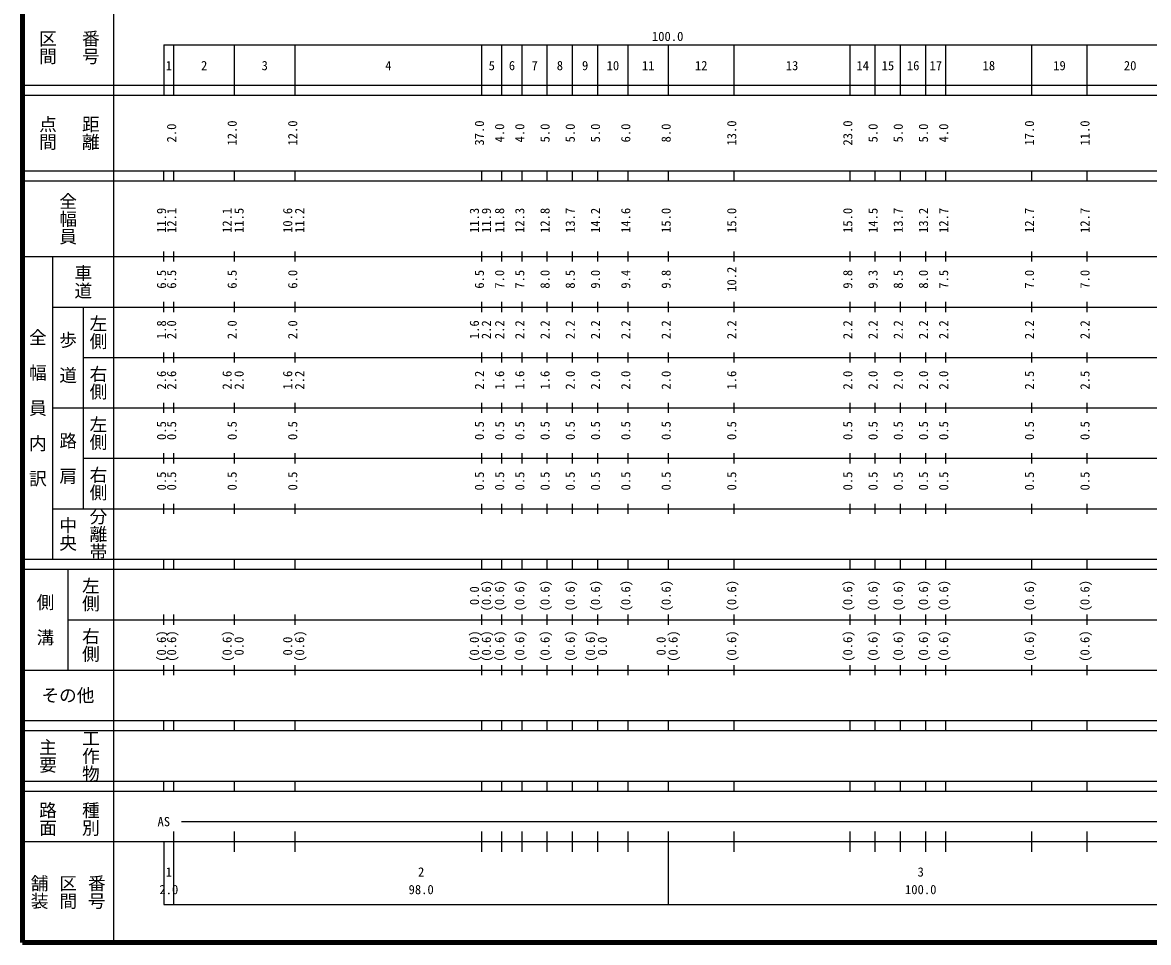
# Model space of a CAD drawing. Units: millimetres on the paper, enlarged 1000 times. Extents: x 40000 to 680000, y 20000 to 380000.
# Drawn here: x 40000 to 263136, y 20000 to 202409 of the extents above; entities that cross this region are included whole.
import ezdxf
from ezdxf.enums import TextEntityAlignment as Align

# ---------------------------------------------------------------- set-up
doc = ezdxf.new("R2010")
doc.units = ezdxf.units.MM
doc.header["$LTSCALE"] = 1000
doc.layers.add('M-TTL', color=2, linetype='Continuous', lineweight=140)
doc.layers.add('M-TTL-BAND', color=7, linetype='Continuous', lineweight=25)
doc.styles.add('@ＭＳ ゴシック', font='')
doc.styles.add('ＭＳ ゴシック', font='')
doc.styles.get('@ＭＳ ゴシック').set_extended_font_data('@MS Gothic')
doc.styles.get('ＭＳ ゴシック').set_extended_font_data('MS Gothic')

msp = doc.modelspace()

# ---------------------------------------------------------------- linework, layer by layer
at = {"layer": 'M-TTL'}
for p, q in [((40000, 380000), (40000, 20000)), ((40000, 20000), (680000, 20000))]:
    msp.add_line(p, q, dxfattribs=at)
at = {"layer": 'M-TTL-BAND'}
for p, q in [((58000, 370000), (58000, 20000)), ((68000, 198000), (579000, 198000)), ((68000, 198000), (68000, 188000)), ((70000, 188000), (70000, 198000)), ((82000, 188000), (82000, 198000)), ((94000, 188000), (94000, 198000)), ((131000, 188000), (131000, 198000)), ((135000, 188000), (135000, 198000)), ((139000, 188000), (139000, 198000)), ((144000, 188000), (144000, 198000)), ((149000, 188000), (149000, 198000)), ((154000, 188000), (154000, 198000)), ((160000, 188000), (160000, 198000)), ((168000, 188000), (168000, 198000)), ((181000, 188000), (181000, 198000)), ((204000, 188000), (204000, 198000)), ((209000, 188000), (209000, 198000)), ((214000, 188000), (214000, 198000)), ((219000, 188000), (219000, 198000)), ((223000, 188000), (223000, 198000)), ((240000, 188000), (240000, 198000)), ((251000, 188000), (251000, 198000)), ((40000, 190000), (579000, 190000)), ((40000, 188000), (579000, 188000)), ((40000, 173000), (579000, 173000)), ((68000, 171000), (68000, 173000)), ((70000, 171000), (70000, 173000)), ((82000, 171000), (82000, 173000)), ((94000, 171000), (94000, 173000)), ((131000, 171000), (131000, 173000)), ((135000, 171000), (135000, 173000)), ((139000, 171000), (139000, 173000)), ((144000, 171000), (144000, 173000)), ((149000, 171000), (149000, 173000)), ((154000, 171000), (154000, 173000)), ((160000, 171000), (160000, 173000)), ((168000, 171000), (168000, 173000)), ((181000, 171000), (181000, 173000)), ((204000, 171000), (204000, 173000)), ((209000, 171000), (209000, 173000)), ((214000, 171000), (214000, 173000)), ((219000, 171000), (219000, 173000)), ((223000, 171000), (223000, 173000)), ((240000, 171000), (240000, 173000)), ((251000, 171000), (251000, 173000)), ((40000, 171000), (579000, 171000)), ((68000, 155000), (68000, 157000)), ((70000, 155000), (70000, 157000)), ((82000, 155000), (82000, 157000)), ((94000, 155000), (94000, 157000)), ((131000, 155000), (131000, 157000)), ((135000, 155000), (135000, 157000)), ((139000, 155000), (139000, 157000)), ((144000, 155000), (144000, 157000)), ((149000, 155000), (149000, 157000)), ((154000, 155000), (154000, 157000)), ((160000, 155000), (160000, 157000)), ((168000, 155000), (168000, 157000)), ((181000, 155000), (181000, 157000)), ((204000, 155000), (204000, 157000)), ((209000, 155000), (209000, 157000)), ((214000, 155000), (214000, 157000)), ((219000, 155000), (219000, 157000)), ((223000, 155000), (223000, 157000)), ((240000, 155000), (240000, 157000)), ((251000, 155000), (251000, 157000)), ((40000, 156000), (579000, 156000)), ((46000, 96000), (46000, 156000)), ((46000, 146000), (579000, 146000)), ((52000, 146000), (52000, 106000)), ((68000, 145000), (68000, 147000)), ((70000, 145000), (70000, 147000)), ((82000, 145000), (82000, 147000)), ((94000, 145000), (94000, 147000)), ((131000, 145000), (131000, 147000)), ((135000, 145000), (135000, 147000)), ((139000, 145000), (139000, 147000)), ((144000, 145000), (144000, 147000)), ((149000, 145000), (149000, 147000)), ((154000, 145000), (154000, 147000)), ((160000, 145000), (160000, 147000)), ((168000, 145000), (168000, 147000)), ((181000, 145000), (181000, 147000)), ((204000, 145000), (204000, 147000)), ((209000, 145000), (209000, 147000)), ((214000, 145000), (214000, 147000)), ((219000, 145000), (219000, 147000)), ((223000, 145000), (223000, 147000)), ((240000, 145000), (240000, 147000)), ((251000, 145000), (251000, 147000)), ((68000, 135000), (68000, 137000)), ((70000, 135000), (70000, 137000)), ((82000, 135000), (82000, 137000)), ((94000, 135000), (94000, 137000)), ((131000, 135000), (131000, 137000)), ((135000, 135000), (135000, 137000)), ((139000, 135000), (139000, 137000)), ((144000, 135000), (144000, 137000)), ((149000, 135000), (149000, 137000)), ((154000, 135000), (154000, 137000)), ((160000, 135000), (160000, 137000)), ((168000, 135000), (168000, 137000)), ((181000, 135000), (181000, 137000)), ((204000, 135000), (204000, 137000)), ((209000, 135000), (209000, 137000)), ((214000, 135000), (214000, 137000)), ((219000, 135000), (219000, 137000)), ((223000, 135000), (223000, 137000)), ((240000, 135000), (240000, 137000)), ((251000, 135000), (251000, 137000)), ((52000, 136000), (579000, 136000)), ((46000, 126000), (579000, 126000)), ((68000, 125000), (68000, 127000)), ((70000, 125000), (70000, 127000)), ((82000, 125000), (82000, 127000)), ((94000, 125000), (94000, 127000)), ((131000, 125000), (131000, 127000)), ((135000, 125000), (135000, 127000)), ((139000, 125000), (139000, 127000)), ((144000, 125000), (144000, 127000)), ((149000, 125000), (149000, 127000)), ((154000, 125000), (154000, 127000)), ((160000, 125000), (160000, 127000)), ((168000, 125000), (168000, 127000)), ((181000, 125000), (181000, 127000)), ((204000, 125000), (204000, 127000)), ((209000, 125000), (209000, 127000)), ((214000, 125000), (214000, 127000)), ((219000, 125000), (219000, 127000)), ((223000, 125000), (223000, 127000)), ((240000, 125000), (240000, 127000)), ((251000, 125000), (251000, 127000)), ((68000, 115000), (68000, 117000)), ((70000, 115000), (70000, 117000)), ((82000, 115000), (82000, 117000)), ((94000, 115000), (94000, 117000)), ((131000, 115000), (131000, 117000)), ((135000, 115000), (135000, 117000)), ((139000, 115000), (139000, 117000)), ((144000, 115000), (144000, 117000)), ((149000, 115000), (149000, 117000)), ((154000, 115000), (154000, 117000)), ((160000, 115000), (160000, 117000)), ((168000, 115000), (168000, 117000)), ((181000, 115000), (181000, 117000)), ((204000, 115000), (204000, 117000)), ((209000, 115000), (209000, 117000)), ((214000, 115000), (214000, 117000)), ((219000, 115000), (219000, 117000)), ((223000, 115000), (223000, 117000)), ((240000, 115000), (240000, 117000)), ((251000, 115000), (251000, 117000)), ((52000, 116000), (579000, 116000)), ((46000, 106000), (579000, 106000)), ((68000, 105000), (68000, 107000)), ((70000, 105000), (70000, 107000)), ((82000, 105000), (82000, 107000)), ((94000, 105000), (94000, 107000)), ((131000, 105000), (131000, 107000)), ((135000, 105000), (135000, 107000)), ((139000, 105000), (139000, 107000)), ((144000, 105000), (144000, 107000)), ((149000, 105000), (149000, 107000)), ((154000, 105000), (154000, 107000)), ((160000, 105000), (160000, 107000)), ((168000, 105000), (168000, 107000)), ((181000, 105000), (181000, 107000)), ((204000, 105000), (204000, 107000)), ((209000, 105000), (209000, 107000)), ((214000, 105000), (214000, 107000)), ((219000, 105000), (219000, 107000)), ((223000, 105000), (223000, 107000)), ((240000, 105000), (240000, 107000)), ((251000, 105000), (251000, 107000)), ((40000, 96000), (579000, 96000)), ((68000, 94000), (68000, 96000)), ((70000, 94000), (70000, 96000)), ((82000, 94000), (82000, 96000)), ((94000, 94000), (94000, 96000)), ((131000, 94000), (131000, 96000)), ((135000, 94000), (135000, 96000)), ((139000, 94000), (139000, 96000)), ((144000, 94000), (144000, 96000)), ((149000, 94000), (149000, 96000)), ((154000, 94000), (154000, 96000)), ((160000, 94000), (160000, 96000)), ((168000, 94000), (168000, 96000)), ((181000, 94000), (181000, 96000)), ((204000, 94000), (204000, 96000)), ((209000, 94000), (209000, 96000)), ((214000, 94000), (214000, 96000)), ((219000, 94000), (219000, 96000)), ((223000, 94000), (223000, 96000)), ((240000, 94000), (240000, 96000)), ((251000, 94000), (251000, 96000)), ((40000, 94000), (579000, 94000)), ((49000, 94000), (49000, 74000)), ((68000, 83000), (68000, 85000)), ((70000, 83000), (70000, 85000)), ((82000, 83000), (82000, 85000)), ((94000, 83000), (94000, 85000)), ((131000, 83000), (131000, 85000)), ((135000, 83000), (135000, 85000)), ((139000, 83000), (139000, 85000)), ((144000, 83000), (144000, 85000)), ((149000, 83000), (149000, 85000)), ((154000, 83000), (154000, 85000)), ((160000, 83000), (160000, 85000)), ((168000, 83000), (168000, 85000)), ((181000, 83000), (181000, 85000)), ((204000, 83000), (204000, 85000)), ((209000, 83000), (209000, 85000)), ((214000, 83000), (214000, 85000)), ((219000, 83000), (219000, 85000)), ((223000, 83000), (223000, 85000)), ((240000, 83000), (240000, 85000)), ((251000, 83000), (251000, 85000)), ((49000, 84000), (579000, 84000)), ((40000, 74000), (579000, 74000)), ((68000, 73000), (68000, 75000)), ((70000, 73000), (70000, 75000)), ((82000, 73000), (82000, 75000)), ((94000, 73000), (94000, 75000)), ((131000, 73000), (131000, 75000)), ((135000, 73000), (135000, 75000)), ((139000, 73000), (139000, 75000)), ((144000, 73000), (144000, 75000)), ((149000, 73000), (149000, 75000)), ((154000, 73000), (154000, 75000)), ((160000, 73000), (160000, 75000)), ((168000, 73000), (168000, 75000)), ((181000, 73000), (181000, 75000)), ((204000, 73000), (204000, 75000)), ((209000, 73000), (209000, 75000)), ((214000, 73000), (214000, 75000)), ((219000, 73000), (219000, 75000)), ((223000, 73000), (223000, 75000)), ((240000, 73000), (240000, 75000)), ((251000, 73000), (251000, 75000)), ((40000, 64000), (579000, 64000)), ((68000, 62000), (68000, 64000)), ((70000, 62000), (70000, 64000)), ((82000, 62000), (82000, 64000)), ((94000, 62000), (94000, 64000)), ((131000, 62000), (131000, 64000)), ((135000, 62000), (135000, 64000)), ((139000, 62000), (139000, 64000)), ((144000, 62000), (144000, 64000)), ((149000, 62000), (149000, 64000)), ((154000, 62000), (154000, 64000)), ((160000, 62000), (160000, 64000)), ((168000, 62000), (168000, 64000)), ((181000, 62000), (181000, 64000)), ((204000, 62000), (204000, 64000)), ((209000, 62000), (209000, 64000)), ((214000, 62000), (214000, 64000)), ((219000, 62000), (219000, 64000)), ((223000, 62000), (223000, 64000)), ((240000, 62000), (240000, 64000)), ((251000, 62000), (251000, 64000)), ((40000, 62000), (579000, 62000)), ((40000, 52000), (579000, 52000)), ((68000, 50000), (68000, 52000)), ((70000, 50000), (70000, 52000)), ((82000, 50000), (82000, 52000)), ((94000, 50000), (94000, 52000)), ((131000, 50000), (131000, 52000)), ((135000, 50000), (135000, 52000)), ((139000, 50000), (139000, 52000)), ((144000, 50000), (144000, 52000)), ((149000, 50000), (149000, 52000)), ((154000, 50000), (154000, 52000)), ((160000, 50000), (160000, 52000)), ((168000, 50000), (168000, 52000)), ((181000, 50000), (181000, 52000)), ((204000, 50000), (204000, 52000)), ((209000, 50000), (209000, 52000)), ((214000, 50000), (214000, 52000)), ((219000, 50000), (219000, 52000)), ((223000, 50000), (223000, 52000)), ((240000, 50000), (240000, 52000)), ((251000, 50000), (251000, 52000)), ((40000, 50000), (579000, 50000)), ((71513, 44000), (564967, 44000)), ((70000, 27500), (70000, 42000)), ((82000, 38000), (82000, 42000)), ((94000, 38000), (94000, 42000)), ((131000, 38000), (131000, 42000)), ((135000, 38000), (135000, 42000)), ((139000, 38000), (139000, 42000)), ((144000, 38000), (144000, 42000)), ((149000, 38000), (149000, 42000)), ((154000, 38000), (154000, 42000)), ((160000, 38000), (160000, 42000)), ((168000, 27500), (168000, 42000)), ((181000, 38000), (181000, 42000)), ((204000, 38000), (204000, 42000)), ((209000, 38000), (209000, 42000)), ((214000, 38000), (214000, 42000)), ((219000, 38000), (219000, 42000)), ((223000, 38000), (223000, 42000)), ((240000, 38000), (240000, 42000)), ((251000, 38000), (251000, 42000)), ((40000, 40000), (579000, 40000)), ((68000, 40000), (68000, 27500)), ((68000, 27500), (579000, 27500))]:
    msp.add_line(p, q, dxfattribs=at)

# ---------------------------------------------------------------- texts
at = {"layer": 'M-TTL-BAND', "style": '@ＭＳ ゴシック'}
for s, p in [('区間', (45000, 197500)), ('番号', (53500, 197500)), ('点間', (45000, 180500)), ('距離', (53500, 180500)), ('全幅員', (49000, 163500)), ('車道', (52000, 151000)), ('左側', (55000, 141000)), ('全\u3000幅\u3000員\u3000内\u3000訳', (43000, 126000)), ('歩\u3000道', (49000, 136000)), ('右側', (55000, 131000)), ('左側', (55000, 121000)), ('路\u3000肩', (49000, 116000)), ('右側', (55000, 111000)), ('分離帯', (55000, 101000)), ('中央', (49000, 101000)), ('左側', (53500, 89000)), ('側\u3000溝', (44500, 84000)), ('右側', (53500, 79000)), ('主要', (45000, 57000)), ('工作物', (53500, 57000)), ('路面', (45000, 44500)), ('種別', (53500, 44500)), ('舗装', (43333, 30000)), ('区間', (49000, 30000)), ('番号', (54667, 30000))]:
    msp.add_text(s, height=2566, rotation=270, dxfattribs=at).set_placement(p, align=Align.MIDDLE_CENTER)
at = {"layer": 'M-TTL-BAND', "style": 'ＭＳ ゴシック'}
for s, p in [('100.0', (167844, 198195)), ('1', (69000, 192405)), ('2', (76000, 192405)), ('3', (88000, 192405)), ('4', (112500, 192405)), ('5', (133000, 192405)), ('6', (137000, 192405)), ('7', (141500, 192405)), ('8', (146500, 192405)), ('9', (151500, 192405)), ('10', (157000, 192405)), ('11', (164000, 192405)), ('12', (174500, 192405)), ('13', (192500, 192405)), ('14', (206500, 192405)), ('15', (211500, 192405)), ('16', (216500, 192405)), ('17', (221000, 192405)), ('18', (231500, 192405)), ('19', (245500, 192405)), ('20', (259500, 192405)), ('AS', (68000, 42500)), ('1', (69000, 32523)), ('2', (119000, 32523)), ('3', (218000, 32523)), ('2.0', (69000, 29033)), ('98.0', (119000, 29033)), ('100.0', (218000, 29033))]:
    msp.add_text(s, height=1833, dxfattribs=at).set_placement(p, align=Align.BOTTOM_CENTER)
for s, p in [('2.0', (71000, 180500)), ('12.0', (83000, 180500)), ('12.0', (95000, 180500)), ('37.0', (132000, 180500)), ('4.0', (136000, 180500)), ('4.0', (140000, 180500)), ('5.0', (145000, 180500)), ('5.0', (150000, 180500)), ('5.0', (155000, 180500)), ('6.0', (161000, 180500)), ('8.0', (169000, 180500)), ('13.0', (182000, 180500)), ('23.0', (205000, 180500)), ('5.0', (210000, 180500)), ('5.0', (215000, 180500)), ('5.0', (220000, 180500)), ('4.0', (224000, 180500)), ('17.0', (241000, 180500)), ('11.0', (252000, 180500)), ('11.9', (69000, 163174)), ('12.1', (71000, 163174)), ('12.1', (82000, 163174)), ('11.5', (84370, 163174)), ('10.6', (94000, 163174)), ('11.2', (96370, 163174)), ('11.3', (131000, 163174)), ('11.9', (133370, 163174)), ('11.8', (136000, 163174)), ('12.3', (140000, 163174)), ('12.8', (145000, 163174)), ('13.7', (150000, 163174)), ('14.2', (155000, 163174)), ('14.6', (161000, 163174)), ('15.0', (169000, 163174)), ('15.0', (182000, 163174)), ('15.0', (205000, 163174)), ('14.5', (210000, 163174)), ('13.7', (215000, 163174)), ('13.2', (220000, 163174)), ('12.7', (224000, 163174)), ('12.7', (241000, 163174)), ('12.7', (252000, 163174)), ('6.5', (69000, 151500)), ('6.5', (71000, 151500)), ('6.5', (83000, 151500)), ('6.0', (95000, 151500)), ('6.5', (132000, 151500)), ('7.0', (136000, 151500)), ('7.5', (140000, 151500)), ('8.0', (145000, 151500)), ('8.5', (150000, 151500)), ('9.0', (155000, 151500)), ('9.4', (161000, 151500)), ('9.8', (169000, 151500)), ('10.2', (182000, 151500)), ('9.8', (205000, 151500)), ('9.3', (210000, 151500)), ('8.5', (215000, 151500)), ('8.0', (220000, 151500)), ('7.5', (224000, 151500)), ('7.0', (241000, 151500)), ('7.0', (252000, 151500)), ('1.8', (69000, 141500)), ('2.0', (71000, 141500)), ('2.0', (83000, 141500)), ('2.0', (95000, 141500)), ('1.6', (131000, 141500)), ('2.2', (133370, 141500)), ('2.2', (136000, 141500)), ('2.2', (140000, 141500)), ('2.2', (145000, 141500)), ('2.2', (150000, 141500)), ('2.2', (155000, 141500)), ('2.2', (161000, 141500)), ('2.2', (169000, 141500)), ('2.2', (182000, 141500)), ('2.2', (205000, 141500)), ('2.2', (210000, 141500)), ('2.2', (215000, 141500)), ('2.2', (220000, 141500)), ('2.2', (224000, 141500)), ('2.2', (241000, 141500)), ('2.2', (252000, 141500)), ('2.6', (69000, 131500)), ('2.6', (71000, 131500)), ('2.6', (82000, 131500)), ('2.0', (84370, 131500)), ('1.6', (94000, 131500)), ('2.2', (96370, 131500)), ('2.2', (132000, 131500)), ('1.6', (136000, 131500)), ('1.6', (140000, 131500)), ('1.6', (145000, 131500)), ('2.0', (150000, 131500)), ('2.0', (155000, 131500)), ('2.0', (161000, 131500)), ('2.0', (169000, 131500)), ('1.6', (182000, 131500)), ('2.0', (205000, 131500)), ('2.0', (210000, 131500)), ('2.0', (215000, 131500)), ('2.0', (220000, 131500)), ('2.0', (224000, 131500)), ('2.5', (241000, 131500)), ('2.5', (252000, 131500)), ('0.5', (69000, 121500)), ('0.5', (71000, 121500)), ('0.5', (83000, 121500)), ('0.5', (95000, 121500)), ('0.5', (132000, 121500)), ('0.5', (136000, 121500)), ('0.5', (140000, 121500)), ('0.5', (145000, 121500)), ('0.5', (150000, 121500)), ('0.5', (155000, 121500)), ('0.5', (161000, 121500)), ('0.5', (169000, 121500)), ('0.5', (182000, 121500)), ('0.5', (205000, 121500)), ('0.5', (210000, 121500)), ('0.5', (215000, 121500)), ('0.5', (220000, 121500)), ('0.5', (224000, 121500)), ('0.5', (241000, 121500)), ('0.5', (252000, 121500)), ('0.5', (69000, 111500)), ('0.5', (71000, 111500)), ('0.5', (83000, 111500)), ('0.5', (95000, 111500)), ('0.5', (132000, 111500)), ('0.5', (136000, 111500)), ('0.5', (140000, 111500)), ('0.5', (145000, 111500)), ('0.5', (150000, 111500)), ('0.5', (155000, 111500)), ('0.5', (161000, 111500)), ('0.5', (169000, 111500)), ('0.5', (182000, 111500)), ('0.5', (205000, 111500)), ('0.5', (210000, 111500)), ('0.5', (215000, 111500)), ('0.5', (220000, 111500)), ('0.5', (224000, 111500)), ('0.5', (241000, 111500)), ('0.5', (252000, 111500)), ('(0.6)', (133370, 88764)), ('(0.6)', (136000, 88764)), ('(0.6)', (140000, 88764)), ('(0.6)', (145000, 88764)), ('(0.6)', (150000, 88764)), ('(0.6)', (155000, 88764)), ('(0.6)', (161000, 88764)), ('(0.6)', (169000, 88764)), ('(0.6)', (182000, 88764)), ('(0.6)', (205000, 88764)), ('(0.6)', (210000, 88764)), ('(0.6)', (215000, 88764)), ('(0.6)', (220000, 88764)), ('(0.6)', (224000, 88764)), ('(0.6)', (241000, 88764)), ('(0.6)', (252000, 88764)), ('0.0', (131000, 88764)), ('(0.6)', (69000, 78764)), ('(0.6)', (71000, 78764)), ('(0.6)', (82000, 78764)), ('0.0', (84370, 78764)), ('0.0', (94000, 78764)), ('(0.6)', (96370, 78764)), ('(0.0)', (131000, 78764)), ('(0.6)', (133370, 78764)), ('(0.6)', (136000, 78764)), ('(0.6)', (140000, 78764)), ('(0.6)', (145000, 78764)), ('(0.6)', (150000, 78764)), ('(0.6)', (154000, 78764)), ('0.0', (156370, 78764)), ('0.0', (168000, 78764)), ('(0.6)', (170370, 78764)), ('(0.6)', (182000, 78764)), ('(0.6)', (205000, 78764)), ('(0.6)', (210000, 78764)), ('(0.6)', (215000, 78764)), ('(0.6)', (220000, 78764)), ('(0.6)', (224000, 78764)), ('(0.6)', (241000, 78764)), ('(0.6)', (252000, 78764))]:
    msp.add_text(s, height=1833, rotation=90, dxfattribs=at).set_placement(p, align=Align.BOTTOM_CENTER)
msp.add_text('その他', height=2566, dxfattribs=at).set_placement((49000, 69000), align=Align.MIDDLE_CENTER)

doc.saveas('drawing.dxf')
